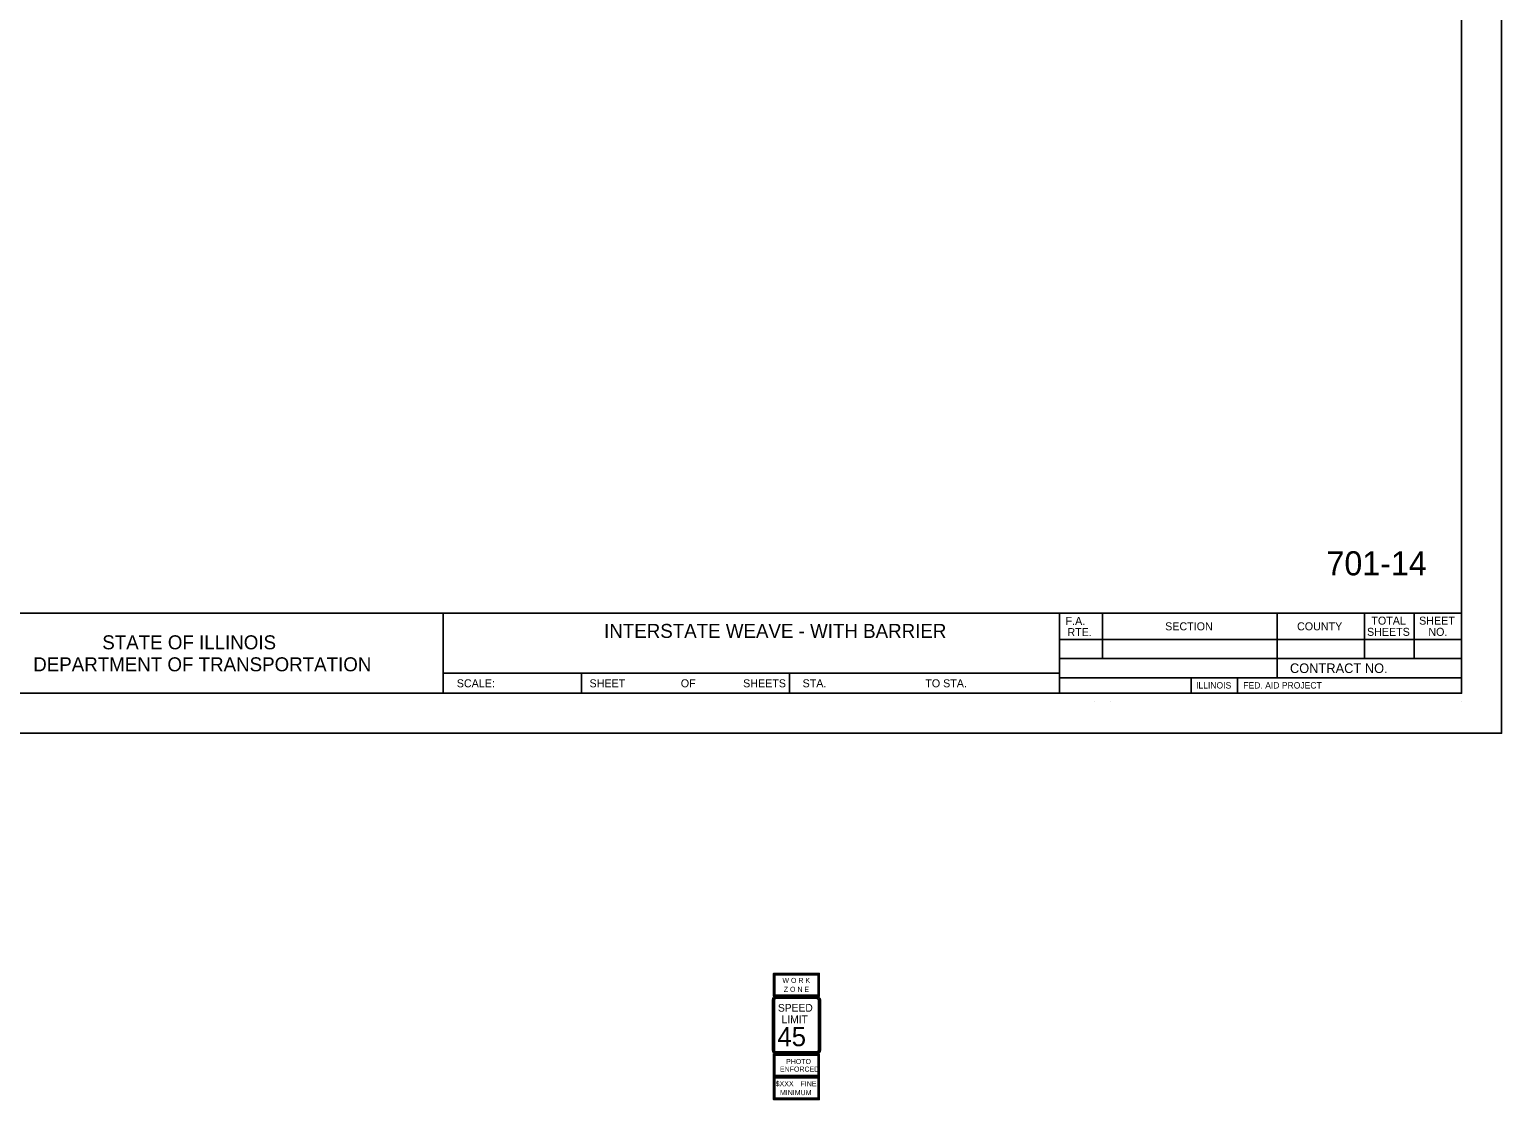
# Model space of a CAD drawing. Extents: x 2264630 to 2268412, y -3124348 to -3122705.
# Drawn here: x 2267492 to 2268412, y -3124348 to -3123679 of the extents above; entities that cross this region are included whole.
import ezdxf

# ---------------------------------------------------------------- set-up
doc = ezdxf.new("R2010")
doc.units = 0
for name, color, linetype in [('HS_Miscellaneous', 7, 'Continuous'), ('SH_General_Details', 7, 'Continuous'), ('SH_Printer_Plotting_Border', 7, 'Continuous'), ('ST_Pr_Sign', 7, 'Continuous')]:
    doc.layers.add(name, color=color, linetype=linetype)

msp = doc.modelspace()

# ---------------------------------------------------------------- linework, layer by layer
at = {"layer": 'SH_General_Details'}
for p, q in [((2268411.62, -3124118.63), (2268411.62, -3123018.63)), ((2266811.62, -3124043.63), (2268386.62, -3124043.63)), ((2267750.34, -3124043.63), (2267750.34, -3124093.63)), ((2268135.34, -3124043.63), (2268135.34, -3124093.63)), ((2268162.34, -3124043.63), (2268162.34, -3124071.89)), ((2268271.34, -3124043.63), (2268271.34, -3124083.89)), ((2268325.95, -3124043.63), (2268325.95, -3124071.89)), ((2268356.99, -3124043.63), (2268356.99, -3124071.89)), ((2268135.34, -3124059.89), (2268386.62, -3124059.89)), ((2268135.34, -3124071.89), (2268386.62, -3124071.89)), ((2267750.34, -3124081.13), (2268135.34, -3124081.13)), ((2267836.62, -3124081.13), (2267836.62, -3124093.63)), ((2267966.62, -3124081.13), (2267966.62, -3124093.63)), ((2268135.34, -3124083.89), (2268386.62, -3124083.89)), ((2268217.7, -3124083.89), (2268217.7, -3124093.63)), ((2268246.7, -3124083.89), (2268246.7, -3124093.63)), ((2268157.34, -3124098.63), (2268157.34, -3124098.63)), ((2268167.34, -3124098.63), (2268167.34, -3124098.63)), ((2268386.62, -3124098.63), (2268386.62, -3124098.63)), ((2268411.62, -3124118.63), (2266711.62, -3124118.63))]:
    msp.add_line(p, q, dxfattribs=at)
msp.add_lwpolyline([(2266811.62, -3123043.63), (2268386.62, -3123043.63), (2268386.62, -3124093.63), (2266811.62, -3124093.63)], close=True, dxfattribs=at)
at = {"layer": 'SH_Printer_Plotting_Border'}
msp.add_lwpolyline([(2266711.62, -3124118.63), (2268411.62, -3124118.63), (2268411.62, -3123018.63), (2266711.62, -3123018.63)], close=True, dxfattribs=at)
at = {"layer": 'ST_Pr_Sign'}
for p, q in [((2267957.02, -3124269.97), (2267957.02, -3124281.88)), ((2267984.1, -3124269.08), (2267957.91, -3124269.08)), ((2267984.1, -3124269.08), (2267984.1, -3124268.78)), ((2267984.1, -3124268.78), (2267984.1, -3124269.08)), ((2267984.1, -3124269.58), (2267984.1, -3124269.08)), ((2267984.1, -3124269.58), (2267984.1, -3124269.08)), ((2267984.99, -3124281.88), (2267984.99, -3124269.97)), ((2267956, -3124316.67), (2267956, -3124285.47)), ((2267956, -3124285.47), (2267956, -3124316.67)), ((2267956.5, -3124316.67), (2267956.5, -3124285.47)), ((2267956.5, -3124316.67), (2267956.5, -3124285.47)), ((2267957.25, -3124316.67), (2267957.25, -3124285.47)), ((2267957.25, -3124285.47), (2267957.25, -3124316.67)), ((2267957.91, -3124282.77), (2267984.1, -3124282.77)), ((2267958.5, -3124283.07), (2267983.5, -3124283.07)), ((2267983.5, -3124283.07), (2267958.5, -3124283.07)), ((2267958.5, -3124283.55), (2267983.5, -3124283.55)), ((2267958.5, -3124283.55), (2267983.5, -3124283.55)), ((2267958.5, -3124284.27), (2267983.5, -3124284.27)), ((2267983.5, -3124284.27), (2267958.5, -3124284.27)), ((2267984.75, -3124285.47), (2267984.75, -3124316.67)), ((2267984.75, -3124316.67), (2267984.75, -3124285.47)), ((2267985.5, -3124285.47), (2267985.5, -3124316.67)), ((2267985.5, -3124285.47), (2267985.5, -3124316.67)), ((2267986, -3124285.47), (2267986, -3124316.67)), ((2267986, -3124316.67), (2267986, -3124285.47)), ((2267984.1, -3124319.37), (2267957.91, -3124319.37)), ((2267983.5, -3124317.87), (2267958.5, -3124317.87)), ((2267958.5, -3124317.87), (2267983.5, -3124317.87)), ((2267983.5, -3124318.59), (2267958.5, -3124318.59)), ((2267983.5, -3124318.59), (2267958.5, -3124318.59)), ((2267983.5, -3124319.07), (2267958.5, -3124319.07)), ((2267958.5, -3124319.07), (2267983.5, -3124319.07)), ((2267984.1, -3124319.37), (2267984.1, -3124319.07)), ((2267984.1, -3124319.07), (2267984.1, -3124319.37)), ((2267984.1, -3124319.86), (2267984.1, -3124319.37)), ((2267957.02, -3124320.26), (2267957.02, -3124332.16)), ((2267984.99, -3124332.16), (2267984.99, -3124320.26)), ((2267957.02, -3124334.54), (2267957.02, -3124346.45)), ((2267957.91, -3124333.06), (2267984.1, -3124333.06)), ((2267984.1, -3124333.65), (2267957.91, -3124333.65)), ((2267984.1, -3124333.65), (2267984.1, -3124333.35)), ((2267984.1, -3124333.35), (2267984.1, -3124333.65)), ((2267984.1, -3124334.15), (2267984.1, -3124333.65)), ((2267984.99, -3124346.45), (2267984.99, -3124334.54)), ((2267957.91, -3124347.34), (2267984.1, -3124347.34))]:
    msp.add_line(p, q, dxfattribs=at)
for points in [[(2267984.1, -3124268.78), (2267985.29, -3124268.78), (2267985.29, -3124283.07), (2267956.72, -3124283.07)], [(2267956.72, -3124283.07), (2267956.72, -3124268.78), (2267984.1, -3124268.78)], [(2267956.72, -3124283.07), (2267985.29, -3124283.07), (2267985.29, -3124268.78), (2267956.72, -3124268.78), (2267956.72, -3124283.07), (2267956.72, -3124283.07)], [(2267957.02, -3124281.88), (2267957.02, -3124269.97)], [(2267957.51, -3124269.97), (2267957.51, -3124281.88)], [(2267957.91, -3124269.08), (2267984.1, -3124269.08)], [(2267984.1, -3124269.58), (2267957.91, -3124269.58)], [(2267984.5, -3124281.88), (2267984.5, -3124269.97)], [(2267984.99, -3124269.97), (2267984.99, -3124281.88)], [(2267957.91, -3124282.27), (2267984.1, -3124282.27)], [(2267984.1, -3124282.77), (2267957.91, -3124282.77)], [(2267984.1, -3124319.07), (2267985.29, -3124319.07), (2267985.29, -3124333.35), (2267956.72, -3124333.35)], [(2267956.72, -3124333.35), (2267956.72, -3124319.07), (2267984.1, -3124319.07)], [(2267956.72, -3124333.35), (2267985.29, -3124333.35), (2267985.29, -3124319.07), (2267956.72, -3124319.07), (2267956.72, -3124333.35), (2267956.72, -3124333.35)], [(2267957.91, -3124319.37), (2267984.1, -3124319.37)], [(2267957.02, -3124332.16), (2267957.02, -3124320.26)], [(2267957.51, -3124320.26), (2267957.51, -3124332.16)], [(2267957.51, -3124332.16), (2267957.51, -3124320.26)], [(2267984.1, -3124319.86), (2267957.91, -3124319.86)], [(2267957.91, -3124319.86), (2267984.1, -3124319.86)], [(2267984.5, -3124332.16), (2267984.5, -3124320.26)], [(2267984.5, -3124320.26), (2267984.5, -3124332.16)], [(2267984.99, -3124320.26), (2267984.99, -3124332.16)], [(2267984.1, -3124333.35), (2267985.29, -3124333.35), (2267985.29, -3124347.64), (2267956.72, -3124347.64)], [(2267956.72, -3124347.64), (2267956.72, -3124333.35), (2267984.1, -3124333.35)], [(2267956.72, -3124347.64), (2267985.29, -3124347.64), (2267985.29, -3124333.35), (2267956.72, -3124333.35), (2267956.72, -3124347.64), (2267956.72, -3124347.64)], [(2267957.02, -3124346.45), (2267957.02, -3124334.54)], [(2267957.51, -3124334.54), (2267957.51, -3124346.45)], [(2267957.51, -3124346.45), (2267957.51, -3124334.54)], [(2267957.91, -3124332.56), (2267984.1, -3124332.56)], [(2267984.1, -3124332.56), (2267957.91, -3124332.56)], [(2267984.1, -3124333.06), (2267957.91, -3124333.06)], [(2267957.91, -3124333.65), (2267984.1, -3124333.65)], [(2267984.1, -3124334.15), (2267957.91, -3124334.15)], [(2267957.91, -3124334.15), (2267984.1, -3124334.15)], [(2267984.5, -3124346.45), (2267984.5, -3124334.54)], [(2267984.5, -3124334.54), (2267984.5, -3124346.45)], [(2267984.99, -3124334.54), (2267984.99, -3124346.45)], [(2267957.91, -3124346.85), (2267984.1, -3124346.85)], [(2267984.1, -3124346.85), (2267957.91, -3124346.85)], [(2267984.1, -3124347.34), (2267957.91, -3124347.34)]]:
    msp.add_lwpolyline(points, dxfattribs=at)
for centre, radius, start, end in [((2267957.91, -3124269.97), 0.893, 90.00021, 179.99985), ((2267957.91, -3124269.97), 0.893, 90, 180), ((2267957.91, -3124269.97), 0.397, 90.00021, 179.99985), ((2267984.1, -3124269.97), 0.893, 0, 90.00021), ((2267984.1, -3124269.97), 0.893, 0, 90), ((2267984.1, -3124269.97), 0.397, 0, 90.00021), ((2267957.91, -3124281.88), 0.893, 179.99985, 270.00006), ((2267957.91, -3124281.88), 0.893, 180, 270), ((2267957.91, -3124281.88), 0.397, 179.99985, 270.00006), ((2267984.1, -3124281.88), 0.893, 270.00006, 0.00027), ((2267984.1, -3124281.88), 0.397, 270.00006, 0.00027), ((2267984.1, -3124281.88), 0.893, 270, 360), ((2267957.91, -3124320.26), 0.893, 90.00021, 179.99985), ((2267957.91, -3124320.26), 0.893, 90, 180), ((2267984.1, -3124320.26), 0.893, 0, 90.00021), ((2267984.1, -3124320.26), 0.893, 0, 90), ((2267957.91, -3124320.26), 0.397, 90.00021, 179.99985), ((2267957.91, -3124320.26), 0.397, 90.00021, 179.99985), ((2267984.1, -3124320.26), 0.397, 0, 90.00021), ((2267984.1, -3124320.26), 0.397, 0, 90.00021), ((2267957.91, -3124332.16), 0.893, 179.99985, 270.00006), ((2267957.91, -3124332.16), 0.893, 180, 270), ((2267957.91, -3124334.54), 0.893, 90.00021, 179.99985), ((2267957.91, -3124334.54), 0.893, 90, 180), ((2267957.91, -3124332.16), 0.397, 179.99985, 270.00006), ((2267957.91, -3124332.16), 0.397, 179.99985, 270.00006), ((2267957.91, -3124334.54), 0.397, 90.00021, 179.99985), ((2267957.91, -3124334.54), 0.397, 90.00021, 179.99985), ((2267984.1, -3124332.16), 0.893, 270.00006, 0.00027), ((2267984.1, -3124332.16), 0.397, 270.00006, 0.00027), ((2267984.1, -3124332.16), 0.893, 270, 360), ((2267984.1, -3124332.16), 0.397, 270.00006, 0.00027), ((2267984.1, -3124334.54), 0.893, 0, 90.00021), ((2267984.1, -3124334.54), 0.893, 0, 90), ((2267984.1, -3124334.54), 0.397, 0, 90.00021), ((2267984.1, -3124334.54), 0.397, 0, 90.00021), ((2267957.91, -3124346.45), 0.893, 179.99985, 270.00006), ((2267957.91, -3124346.45), 0.893, 180, 270), ((2267957.91, -3124346.45), 0.397, 179.99985, 270.00006), ((2267957.91, -3124346.45), 0.397, 179.99985, 270.00006), ((2267984.1, -3124346.45), 0.893, 270.00006, 0.00027), ((2267984.1, -3124346.45), 0.397, 270.00006, 0.00027), ((2267984.1, -3124346.45), 0.893, 270, 360), ((2267984.1, -3124346.45), 0.397, 270.00006, 0.00027)]:
    msp.add_arc(centre, radius, start, end, dxfattribs=at)
for centre, major_axis, start_param, end_param in [((2267958.5, -3124285.47), (-2.5, 0), 4.712389, 6.283185), ((2267958.5, -3124285.47), (-2.5, 0), 4.712389, 6.283185), ((2267958.5, -3124285.47), (-2, 0), 4.712389, 6.283185), ((2267958.5, -3124285.47), (-2, 0), 4.712389, 6.283185), ((2267958.5, -3124285.47), (-1.25, 0), 4.712389, 6.283185), ((2267958.5, -3124285.47), (-1.25, 0), 4.712389, 6.283185), ((2267983.5, -3124285.47), (-2.5, 0), 3.141593, 4.712389), ((2267983.5, -3124285.47), (-2.5, 0), 3.141593, 4.712389), ((2267983.5, -3124285.47), (-2, 0), 3.141593, 4.712389), ((2267983.5, -3124285.47), (-2, 0), 3.141593, 4.712389), ((2267983.5, -3124285.47), (-1.25, 0), 3.141593, 4.712389), ((2267983.5, -3124285.47), (-1.25, 0), 3.141593, 4.712389), ((2267958.5, -3124316.67), (-2.5, 0), 0, 1.570796), ((2267958.5, -3124316.67), (-2.5, 0), 0, 1.570796), ((2267958.5, -3124316.67), (-2, 0), 0, 1.570796), ((2267958.5, -3124316.67), (-2, 0), 0, 1.570796), ((2267958.5, -3124316.67), (-1.25, 0), 0, 1.570796), ((2267958.5, -3124316.67), (-1.25, 0), 0, 1.570796), ((2267983.5, -3124316.67), (2.5, 0), 4.712389, 6.283185), ((2267983.5, -3124316.67), (2, 0), 4.712389, 6.283185), ((2267983.5, -3124316.67), (1.25, 0), 4.712389, 6.283185), ((2267983.5, -3124316.67), (1.25, 0), 4.712389, 6.283185), ((2267983.5, -3124316.67), (2.5, 0), 4.712389, 6.283185), ((2267983.5, -3124316.67), (2, 0), 4.712389, 6.283185)]:
    msp.add_ellipse(centre, major_axis=major_axis, ratio=0.96, start_param=start_param, end_param=end_param, dxfattribs=at)

# ---------------------------------------------------------------- texts
at = {"layer": 'HS_Miscellaneous'}
msp.add_text('701-14', height=15.04, dxfattribs=at).set_placement((2268302.24, -3124019.88))
at = {"layer": 'SH_General_Details'}
for s, height, p in [('INTERSTATE WEAVE - WITH BARRIER', 8.75, (2267850.83, -3124059)), ('F.A.  ', 5, (2268139.2, -3124050.88)), ('SECTION', 4.999, (2268201.44, -3124054.26)), ('COUNTY', 4.999, (2268283.85, -3124054.26)), ('SHEETS', 4.999, (2268327.54, -3124057.7)), ('TOTAL', 4.999, (2268330.29, -3124050.7)), ('SHEET', 4.999, (2268360.13, -3124050.7)), ('NO.', 4.999, (2268365.89, -3124057.7)), ('STATE OF ILLINOIS', 8.7501, (2267537.27, -3124066.13)), ('RTE.', 5, (2268140.35, -3124057.88)), ('DEPARTMENT OF TRANSPORTATION', 8.7501, (2267494.12, -3124079.88)), ('CONTRACT NO.      ', 6, (2268279.39, -3124080.95)), ('SCALE:          ', 5, (2267758.79, -3124089.88)), ('SHEET', 5, (2267841.72, -3124089.88)), ('OF', 5, (2267898.77, -3124089.88)), ('SHEETS', 5, (2267937.73, -3124089.88)), ('STA.', 5, (2267974.87, -3124089.88)), ('TO STA.', 5, (2268051.53, -3124089.88)), ('ILLINOIS', 4, (2268220.73, -3124090.65)), ('FED. AID PROJECT', 4, (2268250.25, -3124090.65))]:
    msp.add_text(s, height=height, dxfattribs=at).set_placement(p)
at = {"layer": 'ST_Pr_Sign'}
for s, height, p in [('W O R K', 3.175, (2267962.26, -3124274.73)), ('Z O N E', 3.175, (2267963.11, -3124280.29)), ('SPEED', 4.8, (2267959.45, -3124292.67)), ('LIMIT', 4.8, (2267961.73, -3124299.87)), ('45', 12, (2267959.15, -3124314.27)), ('ENFORCED', 3.175, (2267960.7, -3124330.18)), ('PHOTO', 3.175, (2267964.52, -3124325.42)), ('$XXX', 3.175, (2267958.04, -3124339.31)), ('FINE', 3.175, (2267973.56, -3124339.31)), ('MINIMUM', 3.175, (2267960.72, -3124344.86))]:
    msp.add_text(s, height=height, dxfattribs=at).set_placement(p)

doc.saveas('drawing.dxf')
